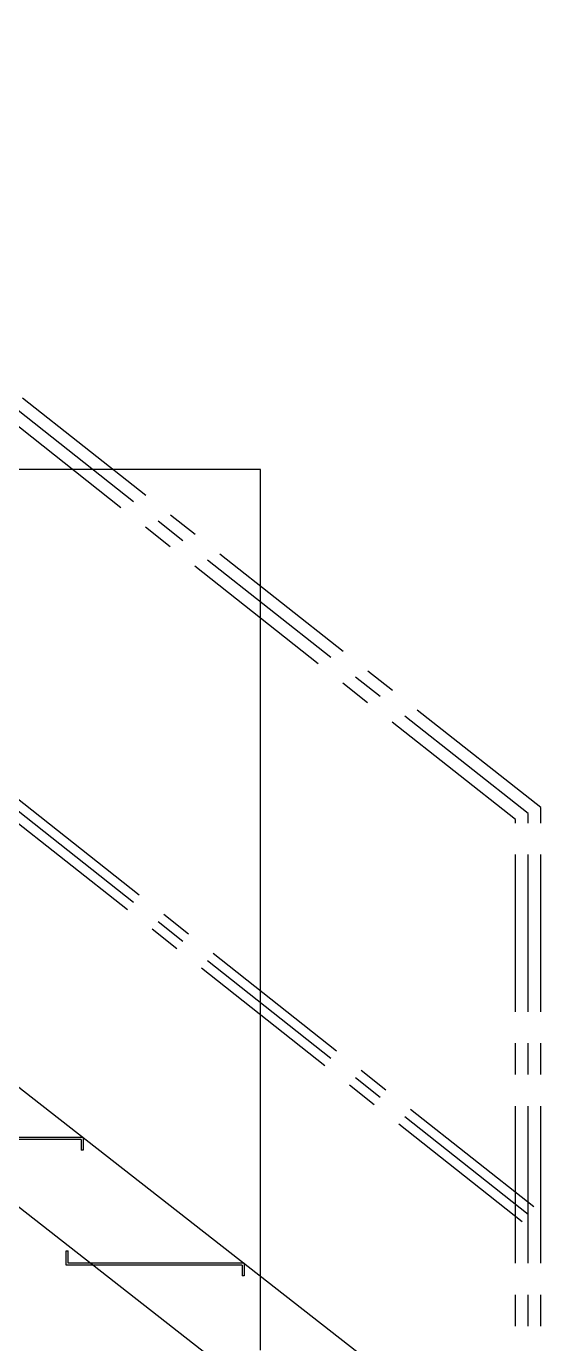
# Model space of a CAD drawing. Extents: x -24065 to -11187, y -102841 to -92978.
# Drawn here: x -13341 to -12523, y -96763 to -94668 of the extents above; entities that cross this region are included whole.
import ezdxf

# ---------------------------------------------------------------- set-up
doc = ezdxf.new("R2010")
doc.units = 0
doc.header["$LTSCALE"] = 200
doc.header["$MEASUREMENT"] = 0
doc.linetypes.add('CENTER', pattern=[2, 1.25, -0.25, 0.25, -0.25])
for name, color, linetype in [('DIM', 1, 'Continuous'), ('M3', 3, 'Continuous'), ('M4', 4, 'Continuous'), ('MC1', 8, 'CENTER')]:
    doc.layers.add(name, color=color, linetype=linetype)

# ---------------------------------------------------------------- blocks, each defined once
blk = doc.blocks.new('iss')
at = {"layer": 'M3'}
for p, q in [((5092.1, -18404.9), (4692.1, -18404.9)), ((5092.1, -19804.9), (5092.1, -18404.9))]:
    blk.add_line(p, q, dxfattribs=at)
blk = doc.blocks.new('degrau')
at = {"layer": 'M4'}
for p, q in [((-10488.1, -20024.8), (-10488.1, -20001.8)), ((-10488.1, -20001.8), (-10485.1, -20001.8)), ((-10485.1, -20021.8), (-10485.1, -20001.8)), ((-10205.1, -20021.8), (-10485.1, -20021.8)), ((-10205.1, -20021.8), (-10205.1, -20041.8)), ((-10208.1, -20024.8), (-10488.1, -20024.8)), ((-10208.1, -20024.8), (-10208.1, -20041.8)), ((-10205.1, -20041.8), (-10208.1, -20041.8))]:
    blk.add_line(p, q, dxfattribs=at)
blk = doc.blocks.new('ljk')
at = {"layer": 'M4'}
for p, q in [((-33880.7, -58925.8), (-31877.4, -60490.9)), ((-33932.4, -59075.8), (-32057.1, -60540.9))]:
    blk.add_line(p, q, dxfattribs=at)
at = {"layer": 'DIM'}
for p in [(-22357.1, -39934.1), (-22101.1, -40134.1)]:
    blk.add_blockref('degrau', p, dxfattribs=at)

msp = doc.modelspace()

# ---------------------------------------------------------------- linework, layer by layer
at = {"layer": 'MC1'}
for p, q in [((-12542.7, -95920.1), (-14587.2, -94304.9)), ((-12522.7, -95910.4), (-14574.8, -94289.2)), ((-12562.7, -95929.7), (-14599.6, -94320.6)), ((-12533.4, -96545.5), (-14577.9, -94930.4)), ((-12552, -96569), (-14596.5, -94953.9)), ((-12542.7, -96557.3), (-14587.2, -94942.1)), ((-12542.7, -97035.1), (-12542.7, -95920.1)), ((-12522.7, -97035.1), (-12522.7, -95910.4)), ((-12562.7, -97035.1), (-12562.7, -95929.7))]:
    msp.add_line(p, q, dxfattribs=at)

# ---------------------------------------------------------------- block references
at = {"layer": 'DIM'}
for name, p in [('iss', (-18060.6, -76968.1)), ('ljk', (19311.9, -36479.1))]:
    msp.add_blockref(name, p, dxfattribs=at)

doc.saveas('drawing.dxf')
